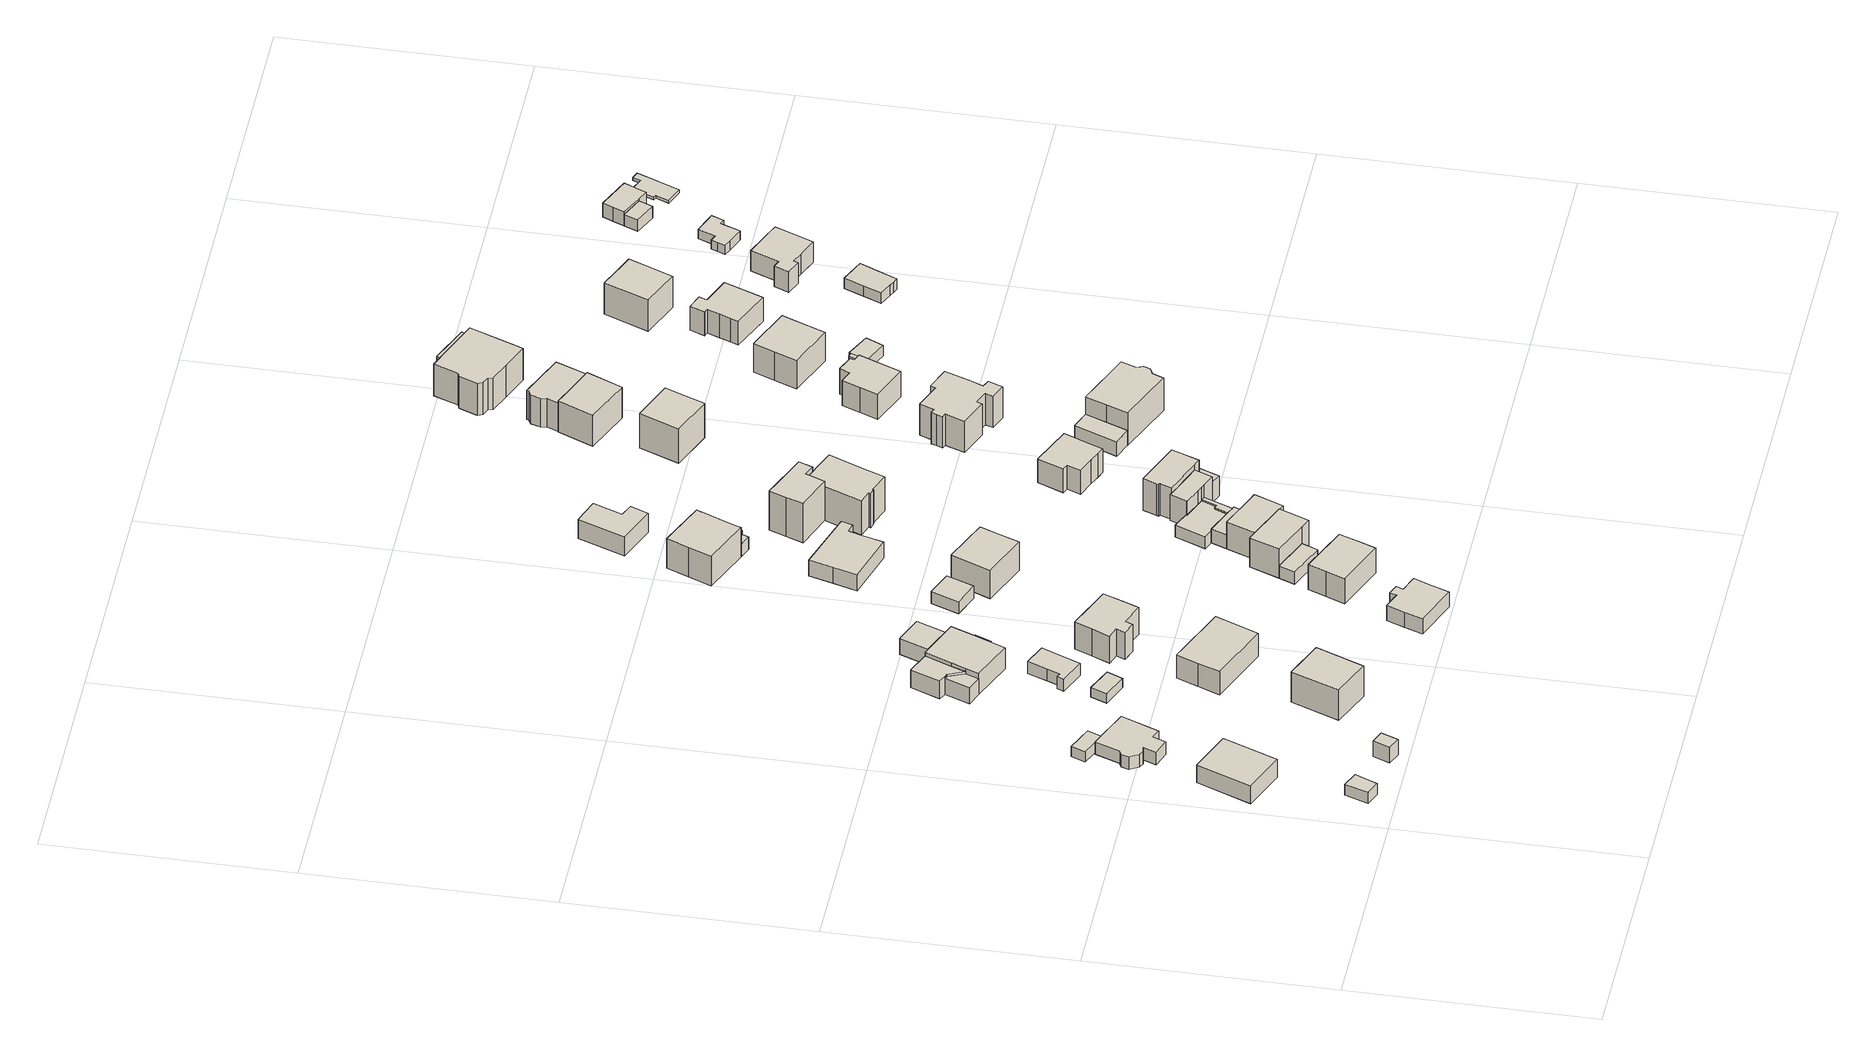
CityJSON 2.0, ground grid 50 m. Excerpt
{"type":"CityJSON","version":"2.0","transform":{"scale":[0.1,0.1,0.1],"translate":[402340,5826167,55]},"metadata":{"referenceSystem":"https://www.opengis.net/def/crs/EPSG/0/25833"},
"CityObjects":{
"building1":{"type":"Building","attributes":{"Gemeindeschluessel":"11000011","BezugspunktDach":"2200","function":"31001_2143","measuredHeight":2.61,"storeysAboveGround":1},"address":[{"country":"Germany","locality":"Berlin","thoroughfareNumber":"42 (2)","thoroughfareName":"Marie-Elisabeth-von-Humboldt-Straße"}],"geometry":[{"type":"Solid","lod":"1","boundaries":[[[[0,1,2,3,4]],[[5,6,7,8,9]],[[5,9,4,3]],[[6,5,3,2]],[[7,6,2,1]],[[8,7,1,0]],[[9,8,0,4]]]]}]},
"building2":{"type":"Building","attributes":{"Gemeindeschluessel":"11000011","BezugspunktDach":"2200","function":"31001_1010","measuredHeight":5.21,"storeysAboveGround":1},"address":[{"country":"Germany","locality":"Berlin","thoroughfareNumber":"40A","thoroughfareName":"Marie-Elisabeth-von-Humboldt-Straße"}],"geometry":[{"type":"Solid","lod":"1","boundaries":[[[[10,11,12,13]],[[14,15,16,17]],[[14,17,13,12]],[[15,14,12,11]],[[16,15,11,10]],[[17,16,10,13]]]]}]},
"building3":{"type":"Building","attributes":{"Gemeindeschluessel":"11000011","BezugspunktDach":"2200","function":"51009_1610","measuredHeight":4.17,"storeysAboveGround":0},"address":[{"country":"Germany","locality":"Berlin"}],"geometry":[{"type":"Solid","lod":"1","boundaries":[[[[18,19,20,21]],[[22,23,24,25]],[[22,25,21,20]],[[23,22,20,19]],[[24,23,19,18]],[[25,24,18,21]]]]}]},
"building4":{"type":"Building","attributes":{"Gemeindeschluessel":"11000011","BezugspunktDach":"2200","function":"31001_1010","measuredHeight":3,"storeysAboveGround":1},"address":[{"country":"Germany","locality":"Berlin","thoroughfareNumber":"38A","thoroughfareName":"Marie-Elisabeth-von-Humboldt-Straße"}],"geometry":[{"type":"Solid","lod":"1","boundaries":[[[[26,27,28,29,30,31,32,33,34,35,36,37,38]],[[39,40,41,42,43,44,45,46,47,48,49,50,51]],[[39,51,38,37]],[[40,39,37,36]],[[41,40,36,35]],[[42,41,35,34]],[[43,42,34,33]],[[44,43,33,32]],[[45,44,32,31]],[[46,45,31,30]],[[47,46,30,29]],[[48,47,29,28]],[[49,48,28,27]],[[50,49,27,26]],[[51,50,26,38]]]]}]},
"building5":{"type":"Building","attributes":{"Gemeindeschluessel":"11000011","BezugspunktDach":"2200","function":"51009_1611","measuredHeight":2.37,"storeysAboveGround":0},"address":[{"country":"Germany","locality":"Berlin"}],"geometry":[{"type":"Solid","lod":"1","boundaries":[[[[52,53,54,55]],[[56,57,58,59]],[[56,59,55,54]],[[57,56,54,53]],[[58,57,53,52]],[[59,58,52,55]]]]}]},
"building6":{"type":"Building","attributes":{"Gemeindeschluessel":"11000011","BezugspunktDach":"2200","function":"31001_1010","measuredHeight":8.78,"storeysAboveGround":1},"address":[{"country":"Germany","locality":"Berlin","thoroughfareNumber":"40","thoroughfareName":"Marie-Elisabeth-von-Humboldt-Straße"}],"geometry":[{"type":"Solid","lod":"1","boundaries":[[[[60,61,62,63]],[[64,65,66,67]],[[64,67,63,62]],[[65,64,62,61]],[[66,65,61,60]],[[67,66,60,63]]]]}]},
"building7":{"type":"Building","attributes":{"Gemeindeschluessel":"11000011","BezugspunktDach":"2200","function":"31001_2463","measuredHeight":2.21,"storeysAboveGround":1},"address":[{"country":"Germany","locality":"Berlin","thoroughfareNumber":"36 (2)","thoroughfareName":"Marie-Elisabeth-von-Humboldt-Straße"}],"geometry":[{"type":"Solid","lod":"1","boundaries":[[[[68,69,70,71]],[[72,73,74,75]],[[72,75,71,70]],[[73,72,70,69]],[[74,73,69,68]],[[75,74,68,71]]]]}]},
"building8":{"type":"Building","attributes":{"Gemeindeschluessel":"11000011","BezugspunktDach":"2200","function":"51009_1610","measuredHeight":3.81,"storeysAboveGround":0},"address":[{"country":"Germany","locality":"Berlin"}],"geometry":[{"type":"Solid","lod":"1","boundaries":[[[[76,77,78,79,80]],[[81,82,83,84,85]],[[81,85,80,79]],[[82,81,79,78]],[[83,82,78,77]],[[84,83,77,76]],[[85,84,76,80]]]]}]},
"building9":{"type":"Building","attributes":{"Gemeindeschluessel":"11000011","BezugspunktDach":"2200","function":"31001_1010","measuredHeight":7.5,"storeysAboveGround":1},"address":[{"country":"Germany","locality":"Berlin","thoroughfareNumber":"38","thoroughfareName":"Marie-Elisabeth-von-Humboldt-Straße"}],"geometry":[{"type":"Solid","lod":"1","boundaries":[[[[86,87,88,89,90,91]],[[92,93,94,95,96,97]],[[92,97,91,90]],[[93,92,90,89]],[[94,93,89,88]],[[95,94,88,87]],[[96,95,87,86]],[[97,96,86,91]]]]}]},
"building10":{"type":"Building","attributes":{"Gemeindeschluessel":"11000011","BezugspunktDach":"2200","function":"31001_2143","measuredHeight":3.4,"storeysAboveGround":1},"address":[{"country":"Germany","locality":"Berlin","thoroughfareNumber":"36 (1)","thoroughfareName":"Marie-Elisabeth-von-Humboldt-Straße"}],"geometry":[{"type":"Solid","lod":"1","boundaries":[[[[98,99,100,101,102,103,104,105]],[[106,107,108,109,110,111,112,113]],[[106,113,105,104]],[[107,106,104,103]],[[108,107,103,102]],[[109,108,102,101]],[[110,109,101,100]],[[111,110,100,99]],[[112,111,99,98]],[[113,112,98,105]]]]}]},
"building11":{"type":"Building","attributes":{"Gemeindeschluessel":"11000011","function":"31001_1010"},"address":[{"country":"Germany","locality":"Berlin","thoroughfareNumber":"34A","thoroughfareName":"Marie-Elisabeth-von-Humboldt-Straße"}],"children":["building11-1","building11-2"]},
"building11-1":{"type":"BuildingPart","attributes":{"BezugspunktDach":"2200","measuredHeight":6.64,"storeysAboveGround":1},"parents":["building11"],"geometry":[{"type":"MultiSurface","lod":"1","boundaries":[[[114,115,116,117,118,119,120,121,122,123]],[[83,124,125,126,127,128,129,130,131,84]],[[83,84,123,122]],[[132,133,134,124,83,122,121],[134,133,135,83]],[[136,132,124,121,120]],[[126,125,120,119]],[[127,126,119,118]],[[128,127,118,117]],[[129,128,117,116]],[[130,129,116,115]],[[131,130,115,114]],[[84,131,114,123]],[[124,134,133,132]],[[133,134,83,135]],[[125,124,132,136]]]}]},
"building11-2":{"type":"BuildingPart","attributes":{"BezugspunktDach":"2200","measuredHeight":5,"storeysAboveGround":1},"parents":["building11"],"geometry":[{"type":"MultiSurface","lod":"1","boundaries":[[[137,138,135,133,136,139,140]],[[141,125,134,83,82,81,142]],[[141,142,140,139]],[[125,141,139,136]],[[82,83,135,138]],[[81,82,138,137]],[[142,81,137,140]],[[134,124,132,133]],[[125,136,132,124]],[[134,133,135,83]]]}]},
"building12":{"type":"Building","attributes":{"Gemeindeschluessel":"11000011","BezugspunktDach":"2200","function":"51009_1610","measuredHeight":3.73,"storeysAboveGround":0},"address":[{"country":"Germany","locality":"Berlin"}],"geometry":[{"type":"Solid","lod":"1","boundaries":[[[[143,144,145,146]],[[129,147,148,130]],[[129,130,146,145]],[[147,129,145,144]],[[148,147,144,143]],[[130,148,143,146]]]]}]},
"building13":{"type":"Building","attributes":{"Gemeindeschluessel":"11000011","BezugspunktDach":"2200","function":"31001_1010","measuredHeight":8.57,"storeysAboveGround":2},"address":[{"country":"Germany","locality":"Berlin","thoroughfareNumber":"36","thoroughfareName":"Marie-Elisabeth-von-Humboldt-Straße"}],"geometry":[{"type":"Solid","lod":"1","boundaries":[[[[149,150,151,152,153,154,155,156,157,158]],[[159,160,161,162,163,164,165,166,167,168]],[[159,168,158,157]],[[160,159,157,156]],[[161,160,156,155]],[[162,161,155,154]],[[163,162,154,153]],[[164,163,153,152]],[[165,164,152,151]],[[166,165,151,150]],[[167,166,150,149]],[[168,167,149,158]]]]}]},
"building14":{"type":"Building","attributes":{"Gemeindeschluessel":"11000011","BezugspunktDach":"2200","function":"31001_2463","measuredHeight":4.15,"storeysAboveGround":1},"address":[{"country":"Germany","locality":"Berlin","thoroughfareNumber":"34A (1)","thoroughfareName":"Marie-Elisabeth-von-Humboldt-Straße"}],"geometry":[{"type":"Solid","lod":"1","boundaries":[[[[169,170,171,172,173]],[[174,175,176,177,178]],[[174,178,173,172]],[[175,174,172,171]],[[176,175,171,170]],[[177,176,170,169]],[[178,177,169,173]]]]}]},
"building15":{"type":"Building","attributes":{"Gemeindeschluessel":"11000011","BezugspunktDach":"2200","function":"31001_1010","measuredHeight":4.22,"storeysAboveGround":1},"address":[{"country":"Germany","locality":"Berlin","thoroughfareNumber":"41A","thoroughfareName":"Marie-Elisabeth-von-Humboldt-Straße"}],"geometry":[{"type":"Solid","lod":"1","boundaries":[[[[179,180,181,182,183,184,185,186,187,188]],[[189,190,191,192,193,194,195,196,197,198]],[[189,198,188,187]],[[190,189,187,186]],[[191,190,186,185]],[[192,191,185,184]],[[193,192,184,183]],[[194,193,183,182]],[[195,194,182,181]],[[196,195,181,180]],[[197,196,180,179]],[[198,197,179,188]]]]}]},
"building16":{"type":"Building","attributes":{"Gemeindeschluessel":"11000011","BezugspunktDach":"2200","function":"31001_1010","measuredHeight":8.16,"storeysAboveGround":1},"address":[{"country":"Germany","locality":"Berlin","thoroughfareNumber":"41","thoroughfareName":"Marie-Elisabeth-von-Humboldt-Straße"}],"geometry":[{"type":"Solid","lod":"1","boundaries":[[[[199,200,201,202,203,204]],[[205,206,207,208,209,210]],[[205,210,204,203]],[[206,205,203,202]],[[207,206,202,201]],[[208,207,201,200]],[[209,208,200,199]],[[210,209,199,204]]]]}]},
"building17":{"type":"Building","attributes":{"Gemeindeschluessel":"11000011","BezugspunktDach":"2200","function":"31001_2463","measuredHeight":2.91,"storeysAboveGround":1},"address":[{"country":"Germany","locality":"Berlin","thoroughfareNumber":"34 (1)","thoroughfareName":"Marie-Elisabeth-von-Humboldt-Straße"}],"geometry":[{"type":"Solid","lod":"1","boundaries":[[[[211,212,213,214]],[[215,216,217,218]],[[215,218,214,213]],[[216,215,213,212]],[[217,216,212,211]],[[218,217,211,214]]]]}]},
"building18":{"type":"Building","attributes":{"Gemeindeschluessel":"11000011","BezugspunktDach":"2200","function":"31001_2463","measuredHeight":3.07,"storeysAboveGround":1},"address":[{"country":"Germany","locality":"Berlin","thoroughfareNumber":"39A (1)","thoroughfareName":"Marie-Elisabeth-von-Humboldt-Straße"}],"geometry":[{"type":"Solid","lod":"1","boundaries":[[[[219,220,221,222]],[[223,224,225,226]],[[223,226,222,221]],[[224,223,221,220]],[[225,224,220,219]],[[226,225,219,222]]]]}]},
"building19":{"type":"Building","attributes":{"Gemeindeschluessel":"11000011","BezugspunktDach":"2200","function":"31001_1010","measuredHeight":8.09,"storeysAboveGround":1},"address":[{"country":"Germany","locality":"Berlin","thoroughfareNumber":"39A","thoroughfareName":"Marie-Elisabeth-von-Humboldt-Straße"}],"geometry":[{"type":"Solid","lod":"1","boundaries":[[[[227,228,229,230,231,232]],[[233,234,235,236,224,223]],[[233,223,232,231]],[[234,233,231,230]],[[235,234,230,229]],[[236,235,229,228]],[[224,236,228,227]],[[223,224,227,232]]]]}]},
"building20":{"type":"Building","attributes":{"Gemeindeschluessel":"11000011","BezugspunktDach":"2200","function":"31001_1010","measuredHeight":8.76,"storeysAboveGround":2},"address":[{"country":"Germany","locality":"Berlin","thoroughfareNumber":"34","thoroughfareName":"Marie-Elisabeth-von-Humboldt-Straße"}],"geometry":[{"type":"Solid","lod":"1","boundaries":[[[[237,238,239,240,241]],[[242,243,244,245,246]],[[242,246,241,240]],[[243,242,240,239]],[[244,243,239,238]],[[245,244,238,237]],[[246,245,237,241]]]]}]},
"building21":{"type":"Building","attributes":{"Gemeindeschluessel":"11000011","BezugspunktDach":"2200","function":"31001_1010","measuredHeight":8.99,"storeysAboveGround":1},"address":[{"country":"Germany","locality":"Berlin","thoroughfareNumber":"39","thoroughfareName":"Marie-Elisabeth-von-Humboldt-Straße"}],"geometry":[{"type":"Solid","lod":"1","boundaries":[[[[247,248,249,250,251,252,253,254]],[[255,256,257,258,259,260,261,262]],[[255,262,254,253]],[[256,255,253,252]],[[257,256,252,251]],[[258,257,251,250]],[[259,258,250,249]],[[260,259,249,248]],[[261,260,248,247]],[[262,261,247,254]]]]}]},
"building22":{"type":"Building","attributes":{"Gemeindeschluessel":"11000011","BezugspunktDach":"2200","function":"31001_2463","measuredHeight":4.2,"storeysAboveGround":1},"address":[{"country":"Germany","locality":"Berlin","thoroughfareNumber":"30 (1)","thoroughfareName":"Marie-Elisabeth-von-Humboldt-Straße"}],"geometry":[{"type":"Solid","lod":"1","boundaries":[[[[263,264,265,266,267,268,269,270]],[[271,272,273,274,275,276,277,278]],[[271,278,270,269]],[[272,271,269,268]],[[273,272,268,267]],[[274,273,267,266]],[[275,274,266,265]],[[276,275,265,264]],[[277,276,264,263]],[[278,277,263,270]]]]}]},
"building23":{"type":"Building","attributes":{"Gemeindeschluessel":"11000011","BezugspunktDach":"2200","function":"31001_2463","measuredHeight":3.28,"storeysAboveGround":1},"address":[{"country":"Germany","locality":"Berlin","thoroughfareNumber":"39 (1)","thoroughfareName":"Marie-Elisabeth-von-Humboldt-Straße"}],"geometry":[{"type":"Solid","lod":"1","boundaries":[[[[279,280,281,282,283,284]],[[285,286,287,288,257,255]],[[285,255,284,283]],[[286,285,283,282]],[[287,286,282,281]],[[288,287,281,280]],[[257,288,280,279]],[[255,257,279,284]]]]}]},
"building24":{"type":"Building","attributes":{"Gemeindeschluessel":"11000011","BezugspunktDach":"2200","function":"31001_2463","measuredHeight":2.95,"storeysAboveGround":1},"address":[{"country":"Germany","locality":"Berlin","thoroughfareNumber":"37 (1)","thoroughfareName":"Marie-Elisabeth-von-Humboldt-Straße"}],"geometry":[{"type":"Solid","lod":"1","boundaries":[[[[289,290,291,292,293,294,295,296,297]],[[298,299,300,301,302,303,286,285,304]],[[298,304,297,296]],[[299,298,296,295]],[[300,299,295,294]],[[301,300,294,293]],[[302,301,293,292]],[[303,302,292,291]],[[286,303,291,290]],[[285,286,290,289]],[[304,285,289,297]]]]}]},
"building25":{"type":"Building","attributes":{"Gemeindeschluessel":"11000011","function":"31001_1000"},"address":[{"country":"Germany","locality":"Berlin","thoroughfareNumber":"32","thoroughfareName":"Marie-Elisabeth-von-Humboldt-Straße"}],"children":["building25-1","building25-2"]},
"building25-1":{"type":"BuildingPart","attributes":{"BezugspunktDach":"2200","measuredHeight":10.14,"storeysAboveGround":1},"parents":["building25"],"geometry":[{"type":"MultiSurface","lod":"1","boundaries":[[[305,306,307,308,309,310,311,312,313]],[[314,315,316,317,318,319,320,321,322]],[[314,322,313,312]],[[315,314,312,311]],[[316,315,311,310]],[[317,316,310,309]],[[318,317,309,308]],[[323,324,308,307]],[[325,323,319,307,306]],[[321,320,306,305]],[[322,321,305,313]],[[319,318,324,323]],[[320,319,323,325]]]}]},
"building25-2":{"type":"BuildingPart","attributes":{"BezugspunktDach":"2200","measuredHeight":4.03,"storeysAboveGround":1},"parents":["building25"],"geometry":[{"type":"MultiSurface","lod":"1","boundaries":[[[326,327,324,325]],[[318,328,329,320]],[[328,318,324,327]],[[329,328,327,326]],[[320,329,326,325]],[[318,319,323,324]],[[320,325,323,319]]]}]},
"building26":{"type":"Building","attributes":{"Gemeindeschluessel":"11000011","BezugspunktDach":"2200","function":"51009_1610","measuredHeight":3,"storeysAboveGround":0},"address":[{"country":"Germany","locality":"Berlin"}],"geometry":[{"type":"Solid","lod":"1","boundaries":[[[[330,331,332,333]],[[334,335,336,337]],[[334,337,333,332]],[[335,334,332,331]],[[336,335,331,330]],[[337,336,330,333]]]]}]},
"building27":{"type":"Building","attributes":{"Gemeindeschluessel":"11000011","BezugspunktDach":"2200","function":"51009_1610","measuredHeight":3.25,"storeysAboveGround":0},"address":[{"country":"Germany","locality":"Berlin"}],"geometry":[{"type":"Solid","lod":"1","boundaries":[[[[281,338,339,340,341,282]],[[342,343,344,345,346,347]],[[342,347,282,341]],[[343,342,341,340]],[[344,343,340,339]],[[345,344,339,338]],[[346,345,338,281]],[[347,346,281,282]]]]}]},
"building28":{"type":"Building","attributes":{"Gemeindeschluessel":"11000011","BezugspunktDach":"2200","function":"51009_1610","measuredHeight":4.05,"storeysAboveGround":0},"address":[{"country":"Germany","locality":"Berlin"}],"geometry":[{"type":"Solid","lod":"1","boundaries":[[[[348,349,350,351]],[[352,353,354,355]],[[352,355,351,350]],[[353,352,350,349]],[[354,353,349,348]],[[355,354,348,351]]]]}]},
"building29":{"type":"Building","attributes":{"Gemeindeschluessel":"11000011","function":"31001_1010"},"address":[{"country":"Germany","locality":"Berlin","thoroughfareNumber":"37","thoroughfareName":"Marie-Elisabeth-von-Humboldt-Straße"}],"children":["building29-1","building29-2"]},
"building29-1":{"type":"BuildingPart","attributes":{"BezugspunktDach":"2200","measuredHeight":8.46,"storeysAboveGround":1},"parents":["building29"],"geometry":[{"type":"MultiSurface","lod":"1","boundaries":[[[356,357,358,359,360,361,362,363,364,365]],[[366,367,368,369,370,371,372,373,374,375]],[[366,375,365,364]],[[367,366,364,363]],[[368,367,363,362]],[[369,368,362,361]],[[370,369,361,360]],[[371,370,360,359]],[[372,371,359,358]],[[373,372,358,357]],[[374,373,357,356]],[[376,377,378,379,380,374,356,365],[380,379,381,374]],[[382,383,384]],[[375,382,384,378,377,376]],[[384,383,380,379,378]],[[379,380,374,381]]]}]},
"building29-2":{"type":"BuildingPart","attributes":{"BezugspunktDach":"2200","measuredHeight":8.17,"storeysAboveGround":1},"parents":["building29"],"geometry":[{"type":"Solid","lod":"1","boundaries":[[[[385,386,387,388,381,379,378,377,389,390,391]],[[392,393,375,384,380,374,394,395,396,397,398]],[[392,398,391,390]],[[393,392,390,389]],[[375,393,389,377]],[[394,374,381,388]],[[395,394,388,387]],[[396,395,387,386]],[[397,396,386,385]],[[398,397,385,391]],[[384,375,377,378]],[[380,384,378,379]],[[380,379,381,374]]]]}]},
"building30":{"type":"Building","attributes":{"Gemeindeschluessel":"11000011","BezugspunktDach":"2200","function":"31001_1010","measuredHeight":4.58,"storeysAboveGround":1},"address":[{"country":"Germany","locality":"Berlin","thoroughfareNumber":"26","thoroughfareName":"Marie-Elisabeth-von-Humboldt-Straße"}],"geometry":[{"type":"Solid","lod":"1","boundaries":[[[[399,400,401,402,403,404]],[[405,406,407,408,409,410]],[[405,410,404,403]],[[406,405,403,402]],[[407,406,402,401]],[[408,407,401,400]],[[409,408,400,399]],[[410,409,399,404]]]]}]},
"building31":{"type":"Building","attributes":{"Gemeindeschluessel":"11000011","BezugspunktDach":"2200","function":"51009_1610","measuredHeight":4.77,"storeysAboveGround":0},"address":[{"country":"Germany","locality":"Berlin"}],"geometry":[{"type":"Solid","lod":"1","boundaries":[[[[411,412,413,414,415,416]],[[417,418,419,420,421,422]],[[417,422,416,415]],[[418,417,415,414]],[[419,418,414,413]],[[420,419,413,412]],[[421,420,412,411]],[[422,421,411,416]]]]}]},
"building32":{"type":"Building","attributes":{"Gemeindeschluessel":"11000011","function":"31001_1010"},"address":[{"country":"Germany","locality":"Berlin","thoroughfareNumber":"30","thoroughfareName":"Marie-Elisabeth-von-Humboldt-Straße"}],"children":["building32-1","building32-2"]},
"building32-1":{"type":"BuildingPart","attributes":{"BezugspunktDach":"2200","measuredHeight":10.01,"storeysAboveGround":2},"parents":["building32"],"geometry":[{"type":"MultiSurface","lod":"1","boundaries":[[[423,424,425,426,427,428,429,430,431,432,433,434,435,436]],[[437,438,439,440,441,442,443,444,445,446,447,448,449,450]],[[437,450,436,435]],[[437,451,438]],[[440,439,433,432]],[[441,440,432,431]],[[442,441,431,430]],[[443,442,430,429]],[[444,443,429,428]],[[445,444,428,427]],[[446,445,427,426]],[[447,446,426,425]],[[448,447,425,424]],[[449,448,424,423]],[[450,449,423,436]],[[438,451,452,434]],[[435,452,451,437]],[[453,439,438,434,433]]]}]},
"building32-2":{"type":"BuildingPart","attributes":{"BezugspunktDach":"2200","measuredHeight":10.35,"storeysAboveGround":2},"parents":["building32"],"geometry":[{"type":"MultiSurface","lod":"1","boundaries":[[[454,455,456,457,458,459,460,461]],[[462,463,464,439,438,451,437,465]],[[462,465,461,460]],[[463,462,460,459]],[[464,463,459,458]],[[439,464,458,457]],[[434,433,457,456]],[[452,434,456,455]],[[437,435,452,451,455,454]],[[465,437,454,461]],[[438,439,433,434]],[[451,438,434,452]],[[451,452,435,437]]]}]},
"building33":{"type":"Building","attributes":{"Gemeindeschluessel":"11000011","BezugspunktDach":"2200","function":"51009_1610","measuredHeight":5.47,"storeysAboveGround":0},"address":[{"country":"Germany","locality":"Berlin"}],"geometry":[{"type":"Solid","lod":"1","boundaries":[[[[466,467,468,469]],[[470,471,472,473]],[[470,473,469,468]],[[471,470,468,467]],[[472,471,467,466]],[[473,472,466,469]]]]}]},
"building34":{"type":"Building","attributes":{"Gemeindeschluessel":"11000011","BezugspunktDach":"2200","function":"31001_1010","measuredHeight":8.5,"storeysAboveGround":1},"address":[{"country":"Germany","locality":"Berlin","thoroughfareNumber":"35","thoroughfareName":"Marie-Elisabeth-von-Humboldt-Straße"}],"geometry":[{"type":"Solid","lod":"1","boundaries":[[[[474,475,476,477,478,479,480,481,482,483]],[[484,485,486,487,488,489,490,491,492,493]],[[484,493,483,482]],[[485,484,482,481]],[[486,485,481,480]],[[487,486,480,479]],[[488,487,479,478]],[[489,488,478,477]],[[490,489,477,476]],[[491,490,476,475]],[[492,491,475,474]],[[493,492,474,483]]]]}]},
"building35":{"type":"Building","attributes":{"Gemeindeschluessel":"11000011","BezugspunktDach":"2200","function":"31001_2463","measuredHeight":4.14,"storeysAboveGround":1},"address":[{"country":"Germany","locality":"Berlin","thoroughfareNumber":"35A (1)","thoroughfareName":"Marie-Elisabeth-von-Humboldt-Straße"}],"geometry":[{"type":"Solid","lod":"1","boundaries":[[[[494,495,496,497,498]],[[499,500,501,502,503]],[[499,503,498,497]],[[500,499,497,496]],[[501,500,496,495]],[[502,501,495,494]],[[503,502,494,498]]]]}]},
"building36":{"type":"Building","attributes":{"Gemeindeschluessel":"11000011","BezugspunktDach":"2200","function":"31001_1010","measuredHeight":9.81,"storeysAboveGround":1},"address":[{"country":"Germany","locality":"Berlin","thoroughfareNumber":"35A","thoroughfareName":"Marie-Elisabeth-von-Humboldt-Straße"}],"geometry":[{"type":"Solid","lod":"1","boundaries":[[[[504,505,506,507,508,509,510,511,512,513]],[[514,515,516,517,518,519,520,521,522,523]],[[514,523,513,512]],[[515,514,512,511]],[[516,515,511,510]],[[517,516,510,509]],[[518,517,509,508]],[[519,518,508,507]],[[520,519,507,506]],[[521,520,506,505]],[[522,521,505,504]],[[523,522,504,513]]]]}]},
"building37":{"type":"Building","attributes":{"Gemeindeschluessel":"11000011","BezugspunktDach":"2200","function":"31001_1010","measuredHeight":9,"storeysAboveGround":1},"address":[{"country":"Germany","locality":"Berlin","thoroughfareNumber":"33","thoroughfareName":"Marie-Elisabeth-von-Humboldt-Straße"}],"geometry":[{"type":"Solid","lod":"1","boundaries":[[[[524,525,526,527,528,529,530,531,532,533,534,535,536,537,538,539,540,541]],[[542,543,544,545,546,547,548,549,550,551,552,553,554,555,556,557,558,559]],[[542,559,541,540]],[[543,542,540,539]],[[544,543,539,538]],[[545,544,538,537]],[[546,545,537,536]],[[547,546,536,535]],[[548,547,535,534]],[[549,548,534,533]],[[550,549,533,532]],[[551,550,532,531]],[[552,551,531,530]],[[553,552,530,529]],[[554,553,529,528]],[[555,554,528,527]],[[556,555,527,526]],[[557,556,526,525]],[[558,557,525,524]],[[559,558,524,541]]]]}]},
"building38":{"type":"Building","attributes":{"Gemeindeschluessel":"11000011","BezugspunktDach":"2200","function":"31001_1010","measuredHeight":9.51,"storeysAboveGround":1},"address":[{"country":"Germany","locality":"Berlin","thoroughfareNumber":"26A","thoroughfareName":"Marie-Elisabeth-von-Humboldt-Straße"}],"geometry":[{"type":"Solid","lod":"1","boundaries":[[[[560,561,562,563,564]],[[565,566,567,568,569]],[[565,569,564,563]],[[566,565,563,562]],[[567,566,562,561]],[[568,567,561,560]],[[569,568,560,564]]]]}]},
"building39":{"type":"Building","attributes":{"Gemeindeschluessel":"11000011","BezugspunktDach":"2200","function":"31001_1010","measuredHeight":10.07,"storeysAboveGround":1},"address":[{"country":"Germany","locality":"Berlin","thoroughfareNumber":"24A","thoroughfareName":"Marie-Elisabeth-von-Humboldt-Straße"}],"geometry":[{"type":"Solid","lod":"1","boundaries":[[[[570,571,572,573,574]],[[575,576,577,578,579]],[[575,579,574,573]],[[576,575,573,572]],[[577,576,572,571]],[[578,577,571,570]],[[579,578,570,574]]]]}]},
"building40":{"type":"Building","attributes":{"Gemeindeschluessel":"11000011","BezugspunktDach":"2200","function":"31001_1010","measuredHeight":9.23,"storeysAboveGround":2},"address":[{"country":"Germany","locality":"Berlin","thoroughfareNumber":"31","thoroughfareName":"Marie-Elisabeth-von-Humboldt-Straße"}],"geometry":[{"type":"Solid","lod":"1","boundaries":[[[[580,581,582,583,584,585,586,587,588,589]],[[590,591,592,593,594,595,596,597,598,599]],[[590,599,589,588]],[[591,590,588,587]],[[592,591,587,586]],[[593,592,586,585]],[[594,593,585,584]],[[595,594,584,583]],[[596,595,583,582]],[[597,596,582,581]],[[598,597,581,580]],[[599,598,580,589]]]]}]},
"building41":{"type":"Building","attributes":{"Gemeindeschluessel":"11000011","BezugspunktDach":"2200","function":"31001_1010","measuredHeight":9.96,"storeysAboveGround":1},"address":[{"country":"Germany","locality":"Berlin","thoroughfareNumber":"24","thoroughfareName":"Marie-Elisabeth-von-Humboldt-Straße"}],"geometry":[{"type":"Solid","lod":"1","boundaries":[[[[600,601,602,603,604,605,606,607,608,609]],[[610,611,612,613,614,615,616,617,618,619]],[[610,619,609,608]],[[611,610,608,607]],[[612,611,607,606]],[[613,612,606,605]],[[614,613,605,604]],[[615,614,604,603]],[[616,615,603,602]],[[617,616,602,601]],[[618,617,601,600]],[[619,618,600,609]]]]}]},
"building42":{"type":"Building","attributes":{"Gemeindeschluessel":"11000011","BezugspunktDach":"2200","function":"51009_1610","measuredHeight":2.41,"storeysAboveGround":0},"address":[{"country":"Germany","locality":"Berlin"}],"geometry":[{"type":"Solid","lod":"1","boundaries":[[[[620,621,622,623]],[[624,625,626,627]],[[624,627,623,622]],[[625,624,622,621]],[[626,625,621,620]],[[627,626,620,623]]]]}]},
"building43":{"type":"Building","attributes":{"Gemeindeschluessel":"11000011","BezugspunktDach":"2200","function":"31001_1010","measuredHeight":8.94,"storeysAboveGround":2},"address":[{"country":"Germany","locality":"Berlin","thoroughfareNumber":"29","thoroughfareName":"Marie-Elisabeth-von-Humboldt-Straße"}],"geometry":[{"type":"Solid","lod":"1","boundaries":[[[[628,629,630,631,632,633]],[[634,635,636,637,638,639]],[[634,639,633,632]],[[635,634,632,631]],[[636,635,631,630]],[[637,636,630,629]],[[638,637,629,628]],[[639,638,628,633]]]]}]},
"building44":{"type":"Building","attributes":{"Gemeindeschluessel":"11000011","BezugspunktDach":"2200","function":"31001_2000","measuredHeight":2.48,"storeysAboveGround":1},"address":[{"country":"Germany","locality":"Berlin","thoroughfareNumber":"31 (1)","thoroughfareName":"Marie-Elisabeth-von-Humboldt-Straße"}],"geometry":[{"type":"Solid","lod":"1","boundaries":[[[[640,641,642,621,620,643]],[[644,645,646,647,648,649]],[[644,649,643,620]],[[645,644,620,621]],[[646,645,621,642]],[[647,646,642,641]],[[648,647,641,640]],[[649,648,640,643]]]]}]},
"building45":{"type":"Building","attributes":{"Gemeindeschluessel":"11000011","function":"31001_1010"},"address":[{"country":"Germany","locality":"Berlin","thoroughfareNumber":"22","thoroughfareName":"Marie-Elisabeth-von-Humboldt-Straße"}],"children":["building45-1","building45-2"]},
"building45-1":{"type":"BuildingPart","attributes":{"BezugspunktDach":"2200","measuredHeight":10.14,"storeysAboveGround":2},"parents":["building45"],"geometry":[{"type":"MultiSurface","lod":"1","boundaries":[[[650,651,652,653,654,655,656,657,658,659,660,661]],[[662,663,664,665,666,667,668,669,670,671,672,673]],[[662,673,661,660]],[[663,662,660,659]],[[664,663,659,658]],[[665,664,658,657]],[[674,675,657,656]],[[667,666,656,655]],[[668,667,655,654]],[[669,668,654,653]],[[670,669,653,652]],[[671,670,652,651]],[[672,671,651,650]],[[673,672,650,661]],[[666,665,675,674]]]}]},
"building45-2":{"type":"BuildingPart","attributes":{"BezugspunktDach":"2200","measuredHeight":5.79,"storeysAboveGround":2},"parents":["building45"],"geometry":[{"type":"Solid","lod":"1","boundaries":[[[[674,676,677,675]],[[678,679,666,665]],[[678,665,675,677]],[[679,678,677,676]],[[666,679,676,674]],[[665,666,674,675]]]]}]},
"building46":{"type":"Building","attributes":{"Gemeindeschluessel":"11000011","BezugspunktDach":"2200","function":"31001_1010","measuredHeight":8.88,"storeysAboveGround":1},"address":[{"country":"Germany","locality":"Berlin","thoroughfareNumber":"27","thoroughfareName":"Marie-Elisabeth-von-Humboldt-Straße"}],"geometry":[{"type":"Solid","lod":"1","boundaries":[[[[680,681,682,683,684,685,686,687,688,689,690,691]],[[692,693,694,695,696,697,698,699,700,701,702,703]],[[692,703,691,690]],[[693,692,690,689]],[[694,693,689,688]],[[695,694,688,687]],[[696,695,687,686]],[[697,696,686,685]],[[698,697,685,684]],[[699,698,684,683]],[[700,699,683,682]],[[701,700,682,681]],[[702,701,681,680]],[[703,702,680,691]]]]}]},
"building47":{"type":"Building","attributes":{"Gemeindeschluessel":"11000011","BezugspunktDach":"2200","function":"31001_1010","measuredHeight":9.11,"storeysAboveGround":1},"address":[{"country":"Germany","locality":"Berlin","thoroughfareNumber":"25","thoroughfareName":"Marie-Elisabeth-von-Humboldt-Straße"}],"geometry":[{"type":"Solid","lod":"1","boundaries":[[[[704,705,706,707,708]],[[709,710,711,712,713]],[[709,713,708,707]],[[710,709,707,706]],[[711,710,706,705]],[[712,711,705,704]],[[713,712,704,708]]]]}]},
"building48":{"type":"Building","attributes":{"Gemeindeschluessel":"11000011","BezugspunktDach":"2200","function":"31001_1313","measuredHeight":2.51,"storeysAboveGround":1},"address":[{"country":"Germany","locality":"Berlin","thoroughfareNumber":"29 (1)","thoroughfareName":"Marie-Elisabeth-von-Humboldt-Straße"}],"geometry":[{"type":"Solid","lod":"1","boundaries":[[[[714,715,716,717,718,719,720,721]],[[722,723,724,725,726,727,728,729]],[[722,729,721,720]],[[723,722,720,719]],[[724,723,719,718]],[[725,724,718,717]],[[726,725,717,716]],[[727,726,716,715]],[[728,727,715,714]],[[729,728,714,721]]]]}]},
"building49":{"type":"Building","attributes":{"Gemeindeschluessel":"11000011","BezugspunktDach":"2200","function":"31001_1010","measuredHeight":6.24,"storeysAboveGround":1},"address":[{"country":"Germany","locality":"Berlin","thoroughfareNumber":"27A","thoroughfareName":"Marie-Elisabeth-von-Humboldt-Straße"}],"geometry":[{"type":"Solid","lod":"1","boundaries":[[[[730,731,732,733,734,735,736,737,738,739]],[[740,741,742,743,744,745,746,747,748,749]],[[740,749,739,738]],[[741,740,738,737]],[[742,741,737,736]],[[743,742,736,735]],[[744,743,735,734]],[[745,744,734,733]],[[746,745,733,732]],[[747,746,732,731]],[[748,747,731,730]],[[749,748,730,739]]]]}]},
"building50":{"type":"Building","attributes":{"Gemeindeschluessel":"11000011","BezugspunktDach":"2200","function":"31001_1313","measuredHeight":2.2,"storeysAboveGround":1},"address":[{"country":"Germany","locality":"Berlin","thoroughfareNumber":"25 (1)","thoroughfareName":"Marie-Elisabeth-von-Humboldt-Straße"}],"geometry":[{"type":"Solid","lod":"1","boundaries":[[[[750,751,752,753,754,755,756,757,758,759,760]],[[761,762,763,764,765,766,767,768,769,770,771]],[[761,771,760,759]],[[762,761,759,758]],[[763,762,758,757]],[[764,763,757,756]],[[765,764,756,755]],[[766,765,755,754]],[[767,766,754,753]],[[768,767,753,752]],[[769,768,752,751]],[[770,769,751,750]],[[771,770,750,760]]]]}]},
"building51":{"type":"Building","attributes":{"Gemeindeschluessel":"11000011","BezugspunktDach":"2200","function":"51009_1610","measuredHeight":3.11,"storeysAboveGround":0},"address":[{"country":"Germany","locality":"Berlin"}],"geometry":[{"type":"Solid","lod":"1","boundaries":[[[[772,773,774,775]],[[776,777,778,779]],[[776,779,775,774]],[[777,776,774,773]],[[778,777,773,772]],[[779,778,772,775]]]]}]},
"building52":{"type":"Building","attributes":{"Gemeindeschluessel":"11000011","BezugspunktDach":"2200","function":"31001_1312","measuredHeight":3.56,"storeysAboveGround":1},"address":[{"country":"Germany","locality":"Berlin","thoroughfareNumber":"23","thoroughfareName":"Marie-Elisabeth-von-Humboldt-Straße"}],"geometry":[{"type":"Solid","lod":"1","boundaries":[[[[780,781,782,783,784,785,786]],[[787,788,789,790,791,777,776]],[[787,776,786,785]],[[788,787,785,784]],[[789,788,784,783]],[[790,789,783,782]],[[791,790,782,781]],[[777,791,781,780]],[[776,777,780,786]]]]}]},
"building53":{"type":"Building","attributes":{"Gemeindeschluessel":"11000011","BezugspunktDach":"2200","function":"31001_2143","measuredHeight":0.709,"storeysAboveGround":1},"address":[{"country":"Germany","locality":"Berlin","thoroughfareNumber":"23 (1)","thoroughfareName":"Marie-Elisabeth-von-Humboldt-Straße"}],"geometry":[{"type":"Solid","lod":"1","boundaries":[[[[792,793,794,795,796,797,798,799,800]],[[801,802,803,804,805,806,807,808,809]],[[801,809,800,799]],[[802,801,799,798]],[[803,802,798,797]],[[804,803,797,796]],[[805,804,796,795]],[[806,805,795,794]],[[807,806,794,793]],[[808,807,793,792]],[[809,808,792,800]]]]}]}
},
"vertices":[
[79,36,50],[91,63,50],[99,82,50],[66,96,50],[49,48,50],[66,96,24],[99,82,24],[91,63,24],[79,36,24],[49,48,24],
[98,231,66],[143,343,66],[55,378,66],[10,266,66],[55,378,23],[143,343,23],[98,231,23],[10,266,23],
[207,19,59],[221,54,59],[194,65,59],[180,30,59],[194,65,22],[221,54,22],[207,19,22],[180,30,22],
[92,494,46],[102,489,46],[114,491,46],[103,464,46],[138,452,46],[149,479,46],[168,471,46],[200,549,46],[115,583,46],[96,533,46],[91,531,46],[86,528,46],[80,513,46],[86,528,16],[91,531,16],[96,533,16],[115,583,16],[200,549,16],[168,471,16],[149,479,16],[138,452,16],[103,464,16],[114,491,16],[102,489,16],[92,494,16],[80,513,16],
[142,576,39],[154,605,39],[101,627,39],[89,598,39],[101,627,15],[154,605,15],[142,576,15],[89,598,15],
[382,117,86],[422,215,86],[341,248,86],[302,150,86],[341,248,13],[422,215,13],[382,117,13],[302,150,13],
[330,570,33],[344,602,33],[292,624,33],[278,591,33],[292,624,11],[344,602,11],[330,570,11],[278,591,11],
[262,833,48],[273,860,48],[258,894,48],[251,896,48],[231,845,48],[251,896,10],[258,894,10],[273,860,10],[262,833,10],[231,845,10],
[469,335,67],[487,379,67],[505,423,67],[377,475,67],[359,430,67],[341,386,67],[359,430,11],[377,475,11],[505,423,11],[487,379,11],[469,335,11],[341,386,11],
[352,655,40],[369,695,40],[386,735,40],[340,754,40],[325,713,40],[314,687,40],[305,691,40],[299,677,40],[305,691,11],[314,687,11],[325,713,11],[340,754,11],[386,735,11],[369,695,11],[352,655,11],[299,677,11],
[348,798,61],[364,837,61],[377,870,61],[393,910,61],[388,912,61],[331,935,61],[307,944,61],[284,889,61],[273,860,61],[262,833,61],[284,889,10],[307,944,10],[331,935,10],[388,912,10],[393,910,10],[377,870,10],[364,837,10],[348,798,10],[284,889,53],[282,884,53],[282,884,10],[273,860,53],[307,944,53],
[251,896,53],[258,894,53],[260,963,53],[236,903,53],[260,963,10],[236,903,10],
[380,831,47],[393,864,47],[377,870,47],[364,837,47],[393,864,10],[380,831,10],
[424,599,75],[417,581,75],[443,571,75],[450,587,75],[496,569,75],[511,606,75],[525,642,75],[431,680,75],[416,644,75],[400,607,75],[416,644,10],[431,680,10],[525,642,10],[511,606,10],[496,569,10],[450,587,10],[443,571,10],[417,581,10],[424,599,10],[400,607,10],
[359,923,47],[388,912,47],[415,980,47],[358,1002,47],[331,935,47],[358,1002,9],[415,980,9],[388,912,9],[359,923,9],[331,935,9],
[687,8,43],[701,45,43],[716,82,43],[680,95,43],[686,110,43],[665,118,43],[660,104,43],[625,117,43],[611,80,43],[597,43,43],[611,80,7],[625,117,7],[660,104,7],[665,118,7],[686,110,7],[680,95,7],[716,82,7],[701,45,7],[687,8,7],[597,43,7],
[763,163,68],[778,201,68],[792,238,68],[691,279,68],[676,242,68],[660,204,68],[676,242,8],[691,279,8],[792,238,8],[778,201,8],[763,163,8],[660,204,8],
[551,895,38],[573,951,38],[521,971,38],[499,915,38],[521,971,9],[573,951,9],[551,895,9],[499,915,9],
[776,277,38],[789,309,38],[715,339,38],[702,307,38],[715,339,8],[789,309,8],[776,277,8],[702,307,8],
[789,309,78],[811,300,78],[836,361,78],[759,392,78],[739,400,78],[715,339,78],[739,400,8],[759,392,8],[836,361,8],[811,300,8],
[650,826,77],[666,867,77],[682,907,77],[589,945,77],[555,864,77],[589,945,9],[682,907,9],[666,867,9],[650,826,9],[555,864,9],
[804,374,75],[836,361,75],[850,356,75],[874,416,75],[857,422,75],[828,434,75],[783,452,75],[759,392,75],[783,452,10],[828,434,10],[857,422,10],[874,416,10],[850,356,10],[836,361,10],[804,374,10],[759,392,10],
[639,1084,49],[653,1132,49],[660,1155,49],[680,1151,49],[687,1174,49],[560,1213,49],[546,1164,49],[531,1115,49],[546,1164,11],[560,1213,11],[687,1174,11],[680,1151,11],[660,1155,11],[653,1132,11],[639,1084,11],[531,1115,11],
[857,422,43],[870,455,43],[865,456,43],[850,463,43],[796,484,43],[783,452,43],[796,484,10],[850,463,10],[865,456,10],[870,455,10],
[796,484,39],[850,463,39],[862,490,39],[869,487,39],[882,518,39],[835,537,39],[836,539,39],[801,554,39],[776,492,39],[801,554,10],[836,539,10],[835,537,10],[882,518,10],[869,487,10],[862,490,10],[776,492,10],
[592,1349,83],[597,1362,83],[611,1395,83],[626,1431,83],[625,1431,83],[630,1441,83],[534,1481,83],[515,1435,83],[495,1389,83],[515,1435,12],[534,1481,12],[630,1441,12],[625,1431,12],[626,1431,12],[611,1395,12],[597,1362,12],[592,1349,12],[495,1389,12],[611,1395,52],[626,1431,52],[597,1362,52],
[622,1352,52],[651,1420,52],[651,1420,12],[622,1352,12],
[616,1339,43],[622,1352,43],[597,1362,43],[592,1349,43],[597,1362,13],[622,1352,13],[616,1339,13],[592,1349,13],
[889,515,43],[882,518,43],[869,487,43],[862,490,43],[862,490,11],[869,487,11],[882,518,11],[889,515,11],[865,456,11],[850,463,11],
[651,1420,53],[654,1431,53],[630,1441,53],[625,1431,53],[630,1441,13],[654,1431,13],[651,1420,13],[625,1431,13],
[932,541,85],[946,535,85],[948,541,85],[957,563,85],[968,591,85],[872,629,85],[861,601,85],[859,596,85],[863,595,85],[854,571,85],[863,595,9],[859,596,9],[861,601,9],[872,629,9],[968,591,9],[957,563,9],[948,541,9],[946,535,9],[932,541,9],[854,571,9],[854,571,20],[854,571,72],[884,559,72],[897,554,72],[897,554,9],[932,541,72],[873,564,9],[893,556,9],[884,559,9],
[870,523,72],[882,518,72],[889,515,72],[917,504,72],[850,573,72],[836,539,72],[835,537,72],[836,539,9],[850,573,9],[917,504,9],[889,515,9],[882,518,9],[870,523,9],[835,537,9],
[639,1535,55],[654,1572,55],[627,1583,55],[650,1643,55],[597,1662,55],[560,1566,55],[597,1662,9],[650,1643,9],[627,1583,9],[654,1572,9],[639,1535,9],[560,1566,9],
[939,495,58],[956,537,58],[948,541,58],[946,535,58],[932,541,58],[917,504,58],[932,541,10],[946,535,10],[948,541,10],[956,537,10],[939,495,10],[917,504,10],
[730,1129,90],[729,1125,90],[741,1122,90],[742,1124,90],[744,1123,90],[784,1108,90],[796,1138,90],[816,1188,90],[831,1223,90],[791,1239,90],[774,1245,90],[751,1254,90],[735,1214,90],[704,1138,90],[735,1214,8],[751,1254,8],[774,1245,8],[791,1239,8],[831,1223,8],[816,1188,8],[796,1138,8],[784,1108,8],[744,1123,8],[742,1124,8],[741,1122,8],[729,1125,8],[730,1129,8],[704,1138,8],[749,1248,8],[749,1248,90],[774,1245,76],
[735,1214,102],[749,1248,102],[751,1254,102],[774,1245,102],[785,1273,102],[688,1312,102],[674,1277,102],[661,1242,102],[674,1277,8],[688,1312,8],[785,1273,8],[661,1242,8],
[820,1128,59],[842,1179,59],[816,1188,59],[796,1138,59],[816,1188,12],[842,1179,12],[820,1128,12],[796,1138,12],
[907,781,68],[896,753,68],[932,739,68],[953,730,68],[969,724,68],[982,756,68],[1002,804,68],[965,819,68],[917,839,68],[895,786,68],[917,839,11],[965,819,11],[1002,804,11],[982,756,11],[969,724,11],[953,730,11],[932,739,11],[896,753,11],[907,781,11],[895,786,11],
[1062,693,44],[1079,736,44],[1097,780,44],[1060,794,44],[1025,707,44],[1060,794,9],[1097,780,9],[1079,736,9],[1062,693,9],[1025,707,9],
[1179,645,86],[1189,669,86],[1202,675,86],[1206,685,86],[1207,689,86],[1202,702,86],[1214,733,86],[1097,780,86],[1079,736,86],[1062,693,86],[1079,736,8],[1097,780,8],[1214,733,8],[1202,702,8],[1207,689,8],[1206,685,8],[1202,675,8],[1189,669,8],[1179,645,8],[1062,693,8],
[1042,968,85],[1046,979,85],[1074,968,85],[1068,952,85],[1100,939,85],[1112,969,85],[1096,976,85],[1107,1002,85],[1127,1055,85],[1079,1074,85],[1074,1063,85],[1021,1084,85],[1009,1054,85],[999,1058,85],[995,1047,85],[990,1034,85],[999,1031,85],[984,991,85],[999,1031,10],[990,1034,10],[995,1047,10],[999,1058,10],[1009,1054,10],[1021,1084,10],[1074,1063,10],[1079,1074,10],[1127,1055,10],[1107,1002,10],[1096,976,10],[1112,969,10],[1100,939,10],[1068,952,10],[1074,968,10],[1046,979,10],[1042,968,10],[984,991,10],
[939,1482,94],[955,1522,94],[972,1563,94],[887,1597,94],[854,1516,94],[887,1597,11],[972,1563,11],[955,1522,11],[939,1482,11],[854,1516,11],
[972,1646,84],[1004,1719,84],[956,1738,84],[909,1757,84],[877,1685,84],[909,1757,10],[956,1738,10],[1004,1719,10],[972,1646,10],[877,1685,10],
[1128,1140,72],[1143,1177,72],[1163,1226,72],[1147,1233,72],[1150,1241,72],[1116,1255,72],[1107,1234,72],[1082,1244,72],[1067,1207,72],[1052,1170,72],[1067,1207,11],[1082,1244,11],[1107,1234,11],[1116,1255,11],[1150,1241,11],[1147,1233,11],[1163,1226,11],[1143,1177,11],[1128,1140,11],[1052,1170,11],
[956,1738,80],[1004,1719,80],[1030,1783,80],[982,1803,80],[935,1822,80],[934,1818,80],[923,1812,80],[916,1792,80],[918,1780,80],[909,1757,80],[918,1780,11],[916,1792,11],[923,1812,11],[934,1818,11],[935,1822,11],[982,1803,11],[1030,1783,11],[1004,1719,11],[956,1738,11],[909,1757,11],
[1199,1220,35],[1212,1250,35],[1204,1253,35],[1191,1224,35],[1204,1253,11],[1212,1250,11],[1199,1220,11],[1191,1224,11],
[1211,1300,79],[1229,1345,79],[1247,1389,79],[1154,1427,79],[1136,1383,79],[1118,1338,79],[1136,1383,10],[1154,1427,10],[1247,1389,10],[1229,1345,10],[1211,1300,10],[1118,1338,10],
[1246,1195,35],[1263,1231,35],[1214,1254,35],[1198,1217,35],[1199,1220,10],[1212,1250,10],[1214,1254,10],[1263,1231,10],[1246,1195,10],[1198,1217,10],
[939,1906,84],[953,1900,84],[957,1890,84],[998,1873,84],[1055,1851,84],[1078,1909,84],[1099,1961,84],[1017,1993,84],[978,2008,84],[958,1958,84],[949,1954,84],[934,1917,84],[949,1954,8],[958,1958,8],[978,2008,8],[1017,1993,8],[1099,1961,8],[1078,1909,8],[1055,1851,8],[998,1873,8],[957,1890,8],[953,1900,8],[939,1906,8],[934,1917,8],[1099,1961,66],[1017,1993,66],
[1106,1978,66],[1024,2011,66],[1024,2011,8],[1106,1978,8],
[1311,1437,66],[1327,1477,66],[1343,1517,66],[1285,1540,66],[1291,1556,66],[1260,1568,66],[1248,1538,66],[1250,1537,66],[1257,1534,66],[1247,1509,66],[1238,1486,66],[1231,1470,66],[1238,1486,9],[1247,1509,9],[1257,1534,9],[1250,1537,9],[1248,1538,9],[1260,1568,9],[1291,1556,9],[1285,1540,9],[1343,1517,9],[1327,1477,9],[1311,1437,9],[1231,1470,9],
[1322,1612,84],[1359,1703,84],[1319,1719,84],[1279,1736,84],[1242,1645,84],[1279,1736,9],[1319,1719,9],[1359,1703,9],[1322,1612,9],[1242,1645,9],
[1431,1215,34],[1441,1210,34],[1452,1206,34],[1468,1243,34],[1486,1283,34],[1437,1304,34],[1420,1264,34],[1404,1227,34],[1420,1264,9],[1437,1304,9],[1486,1283,9],[1468,1243,9],[1452,1206,9],[1441,1210,9],[1431,1215,9],[1404,1227,9],
[1436,1392,59],[1440,1402,59],[1464,1392,59],[1504,1376,59],[1536,1455,59],[1496,1471,59],[1457,1487,59],[1433,1429,59],[1418,1435,59],[1405,1405,59],[1418,1435,10],[1433,1429,10],[1457,1487,10],[1496,1471,10],[1536,1455,10],[1504,1376,10],[1464,1392,10],[1440,1402,10],[1436,1392,10],[1405,1405,10],
[1512,1537,32],[1546,1524,32],[1561,1564,32],[1572,1560,32],[1582,1585,32],[1571,1589,32],[1536,1602,32],[1522,1567,32],[1509,1572,32],[1504,1559,32],[1497,1543,32],[1504,1559,10],[1509,1572,10],[1522,1567,10],[1536,1602,10],[1571,1589,10],[1582,1585,10],[1572,1560,10],[1561,1564,10],[1546,1524,10],[1512,1537,10],[1497,1543,10],
[1581,1698,39],[1593,1726,39],[1548,1746,39],[1536,1718,39],[1548,1746,11],[1593,1726,11],[1581,1698,11],[1536,1718,11],
[1593,1726,44],[1615,1716,44],[1625,1739,44],[1635,1762,44],[1568,1791,44],[1558,1769,44],[1548,1746,44],[1558,1769,11],[1568,1791,11],[1635,1762,11],[1625,1739,11],[1615,1716,11],
[1666,1662,18],[1702,1749,18],[1688,1755,18],[1681,1739,18],[1654,1750,18],[1643,1723,18],[1636,1706,18],[1642,1703,18],[1631,1676,18],[1642,1703,11],[1636,1706,11],[1643,1723,11],[1654,1750,11],[1681,1739,11],[1688,1755,11],[1702,1749,11],[1666,1662,11],[1631,1676,11]
]}
